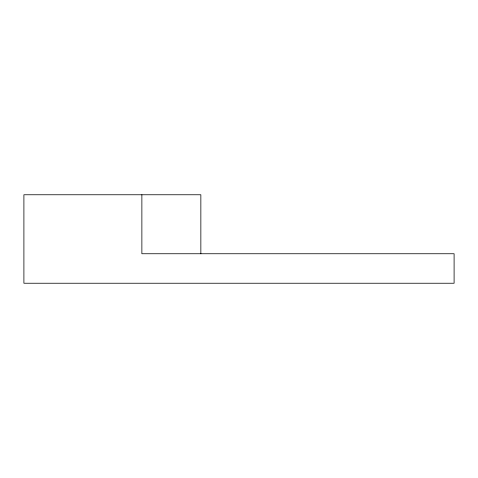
<?xml version="1.0" encoding="UTF-8"?>
<svg xmlns="http://www.w3.org/2000/svg" width="478" height="478" viewBox="0 0 478 478"><rect width="100%" height="100%" fill="white"/><g stroke="black" fill="none" stroke-linecap="round" stroke-linejoin="round"><path stroke-width="0.72" d="M200.85 253.746L200.85 194.761L23.9 194.761L23.9 283.239L454.1 283.239L454.1 253.746L141.87 253.746L141.87 194.761"/></g></svg>
